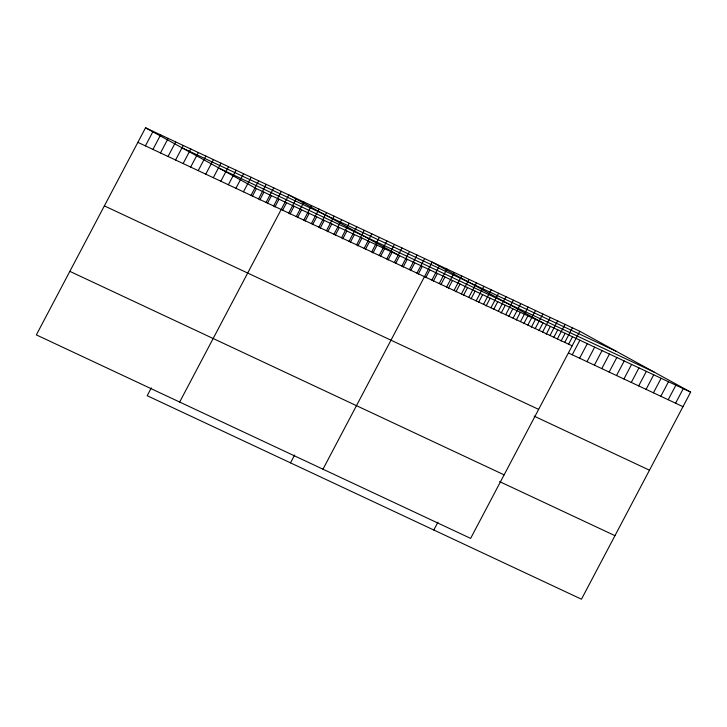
<?xml version="1.0" encoding="UTF-8"?>
<svg xmlns="http://www.w3.org/2000/svg" width="727" height="727" viewBox="0 0 727 727"><rect width="100%" height="100%" fill="white"/><g stroke="black" fill="none" stroke-linecap="round" stroke-linejoin="round"><path stroke-width="1.09" d="M579.81 331.294L145.536 127.798L36.35 334.893L470.623 538.389L579.81 331.294L690.65 392.107L581.464 599.202L147.19 395.706L151.316 387.882M145.409 145.882L153.079 131.333M152.952 149.417L160.622 134.868M160.494 152.952L168.164 138.403M168.037 156.487L175.707 141.938M175.58 160.022L183.249 145.473M183.122 163.557L190.792 149.008M190.665 167.092L198.335 152.543M198.207 170.627L205.877 156.078M205.75 174.162L213.42 159.613M213.293 177.697L220.963 163.148M220.835 181.232L228.505 166.683M228.378 184.767L236.048 170.218M235.921 188.302L243.59 173.744M243.463 191.828L251.133 177.279M251.006 195.363L258.676 180.814M252.287 196.372L256.377 188.611L690.65 392.107M258.548 198.898L266.218 184.349M259.83 199.907L263.919 192.146M266.091 202.433L273.761 187.884M267.372 203.442L271.462 195.681M273.634 205.968L281.304 191.419M274.915 206.977L279.004 199.216M179.66 402.049L288.846 194.954L399.686 255.768L395.597 263.528M282.458 210.512L286.547 202.751M288.719 213.038L296.389 198.489M290 214.047L294.09 206.286M296.262 216.573L303.931 202.024M297.543 217.573L301.632 209.821M303.804 220.108L311.474 205.559M305.086 221.108L309.175 213.356M311.347 223.643L319.017 209.094M312.628 224.643L316.718 216.882M318.889 227.178L326.559 212.629M320.171 228.178L324.26 220.417M326.432 230.713L334.102 216.164M327.713 231.713L331.803 223.952M333.975 234.248L341.645 219.699M335.256 235.248L339.345 227.487M341.517 237.784L349.187 223.225M342.799 238.783L346.888 231.022M349.06 241.309L356.73 226.76M350.341 242.318L354.431 234.557M356.603 244.845L364.272 230.295M357.884 245.853L361.973 238.092M364.145 248.38L371.815 233.83M365.427 249.388L369.516 241.628M371.688 251.915L379.358 237.365M372.969 252.923L377.059 245.163M379.23 255.45L386.9 240.901M380.512 256.458L384.601 248.698M386.773 258.985L394.443 244.436M388.054 259.993L392.144 252.233M394.316 262.52L401.986 247.971M290.5 462.854L294.626 455.038M401.858 266.055L409.528 251.506M403.14 267.063L407.229 259.303M409.401 269.59L417.071 255.041M410.682 270.589L414.772 262.838M416.944 273.125L424.613 258.576M418.225 274.124L422.314 266.373M322.97 469.197L432.156 262.111L542.996 322.915L538.907 330.676M425.768 277.659L429.857 269.899M431.865 280.113L439.535 265.564M433.31 281.195L437.4 273.434M439.244 283.575L446.923 269.026M440.853 284.73L444.942 276.969M446.632 287.038L454.302 272.489M448.395 288.265L452.485 280.504M454.012 290.5L461.681 275.942M455.938 291.8L460.027 284.039M461.4 293.953L469.069 279.404M463.481 295.335L467.57 287.574M468.779 297.416L476.449 282.867M471.023 298.87L475.113 291.109M476.158 300.878L483.837 286.329M478.566 302.405L482.655 294.644M483.546 304.331L491.216 289.782M486.109 305.94L490.198 298.179M490.925 307.794L498.595 293.245M493.651 309.475L497.741 301.714M498.313 311.256L505.983 296.707M501.194 313.01L505.283 305.249M505.692 314.709L513.362 300.16M508.736 316.545L512.826 308.784M513.071 318.172L520.741 303.622M516.279 320.08L520.368 312.319M520.459 321.634L528.129 307.085M523.822 323.606L527.911 315.854M527.838 325.087L535.508 310.538M531.364 327.141L535.454 319.38M535.217 328.549L542.896 314M433.81 530.01L437.936 522.195M542.606 332.012L550.275 317.463M546.286 334.138L550.384 326.378M549.985 335.465L557.654 320.916M553.674 337.601L557.763 329.84M557.373 338.927L565.043 324.378M561.053 341.054L565.143 333.293M564.752 342.39L572.422 327.841M568.441 344.516L572.531 336.755M572.24 354.767L579.91 340.218M579.619 358.229L587.298 343.68M587.007 361.683L594.677 347.133M594.386 365.145L602.056 350.596M601.774 368.607L609.444 354.058M609.153 372.06L616.823 357.511M616.532 375.523L624.211 360.974M623.92 378.985L631.59 364.436M631.3 382.438L638.969 367.889M638.688 385.901L646.358 371.352M646.067 389.363L653.737 374.814M653.446 392.816L661.116 378.267M660.834 396.279L668.504 381.73M668.213 399.741L675.883 385.192M675.592 403.194L683.271 388.645M182.113 147.872L616.387 351.368M219.799 168.546L654.073 372.042M137.866 142.347L572.131 345.843M568.55 353.04L682.98 406.657M104.37 205.886L538.634 409.383M534.127 416.144L649.475 470.196M69.847 271.353L504.12 474.849M499.613 481.61L614.96 535.663M145.536 127.798L256.377 188.611"/></g></svg>
